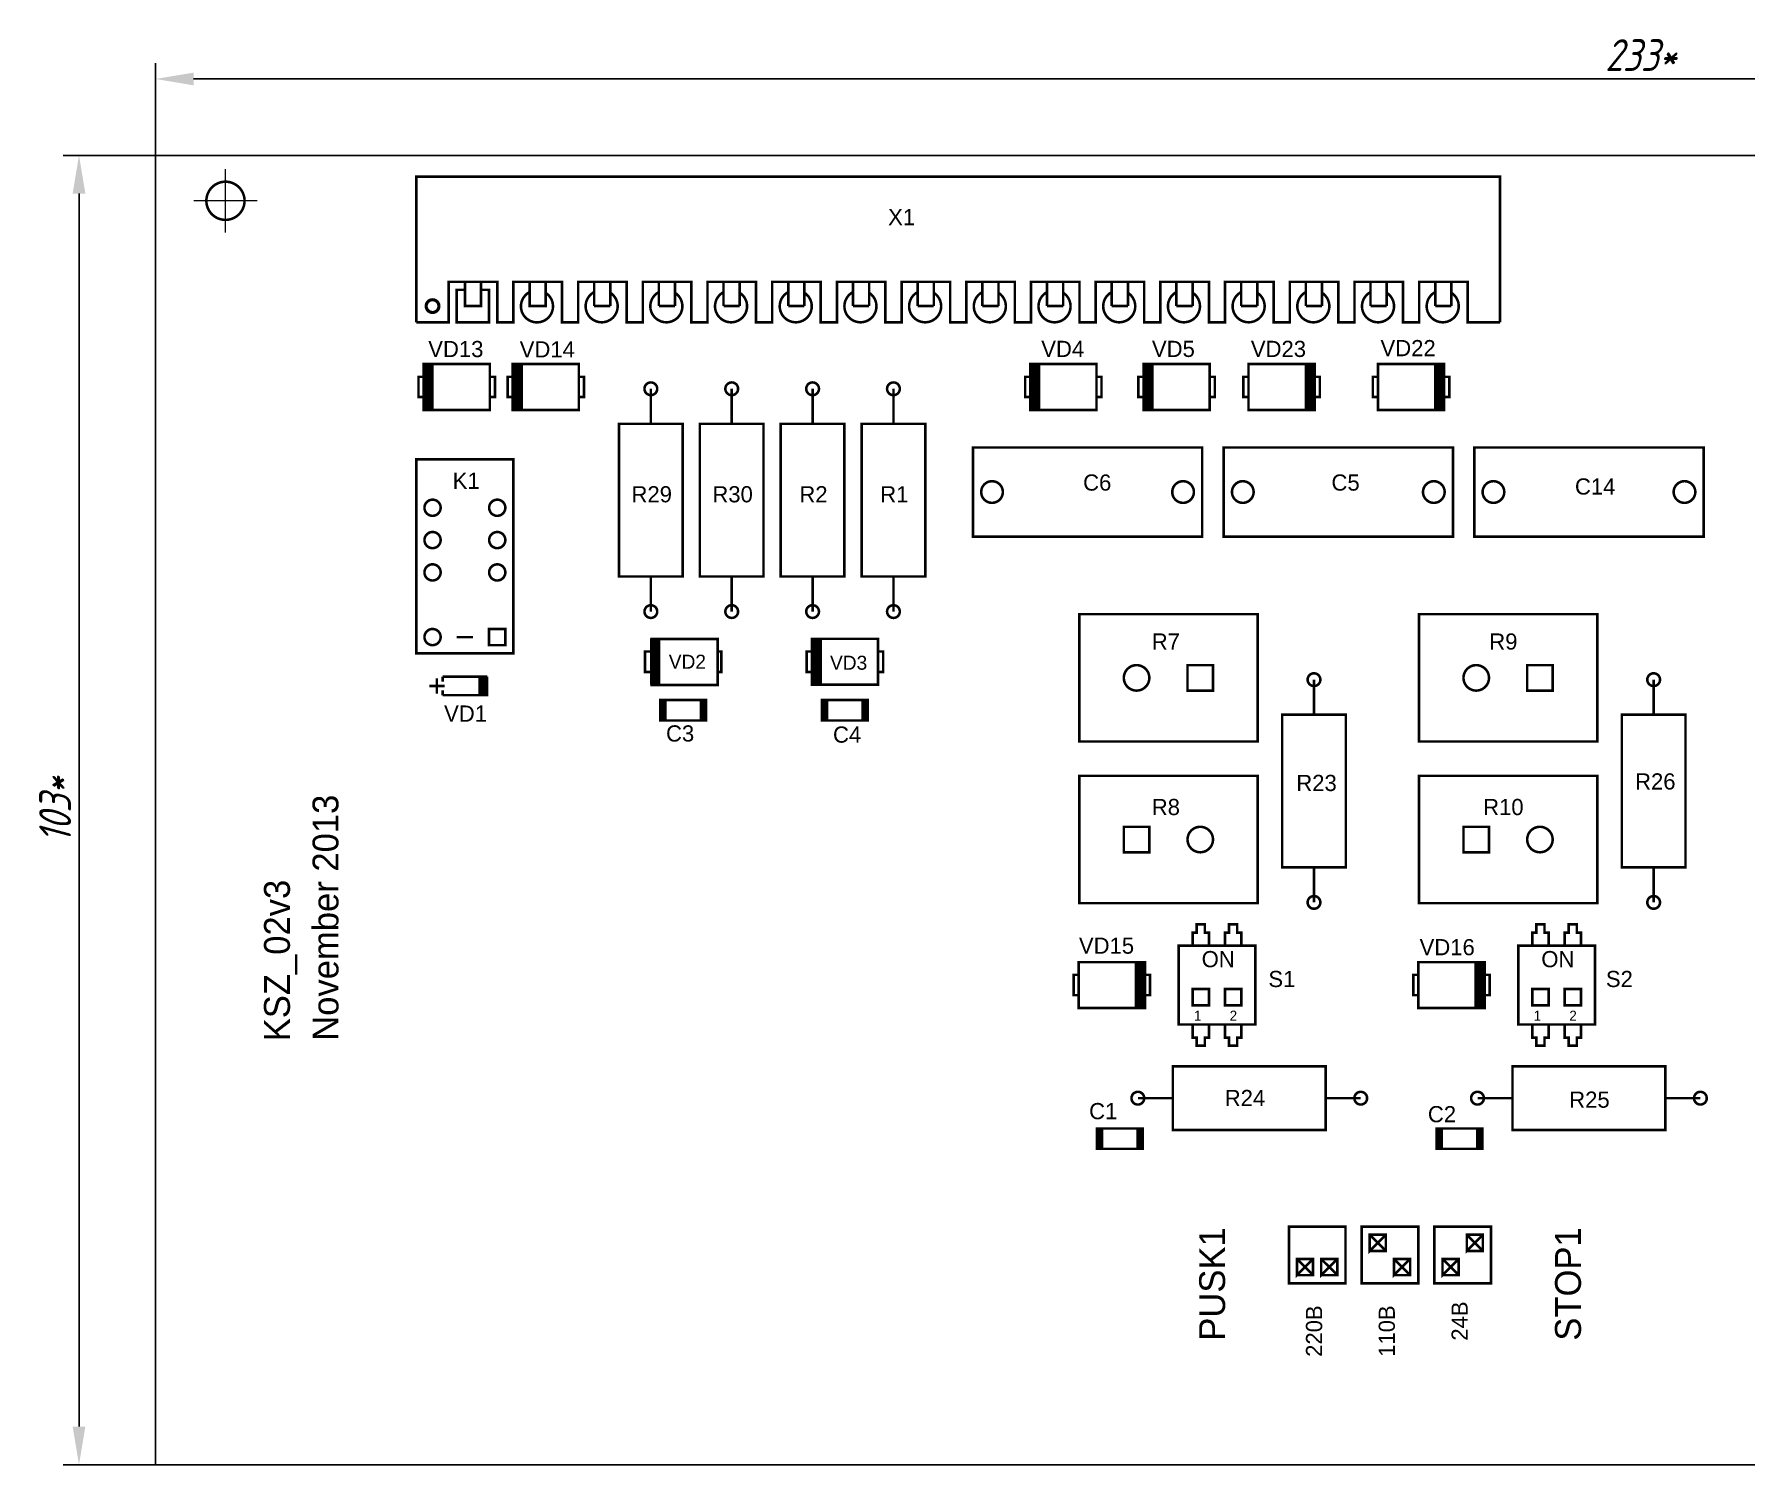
# Model space of a CAD drawing. Extents: x -76 to 472, y -275 to 339.
# Drawn here: x 4.2 to 138.6, y 114.1 to 226.5 of the extents above; entities that cross this region are included whole.
import ezdxf
from ezdxf.enums import TextEntityAlignment as Align

# ---------------------------------------------------------------- set-up
doc = ezdxf.new("R2010")
doc.units = 0
doc.header["$MEASUREMENT"] = 0
doc.layers.get('Defpoints').update_dxf_attribs({"linetype": 'CONTINUOUS'})
for name, color, linetype in [('BOARD', 173, 'CONTINUOUS'), ('BOTTOM', 7, 'CONTINUOUS'), ('TOP', 7, 'CONTINUOUS')]:
    doc.layers.add(name, color=color, linetype=linetype)
doc.layers.add('РАЗМЕРЫ', color=7, linetype='CONTINUOUS', lineweight=25)
doc.styles.add('ГОСТ А', font='', dxfattribs={"oblique": 15})
doc.styles.get('ГОСТ А').set_extended_font_data('GOST 2.304 type A')
doc.dimstyles.new('ГОСТ', dxfattribs={"dimscale": 0, "dimtxt": 2.5, "dimasz": 3, "dimexe": 1.25, "dimexo": 0, "dimtad": 1, "dimtoh": 1, "dimdec": 1, "dimrnd": 0.5, "dimtxsty": 'ГОСТ А', "dimcen": 5, "dimadec": 1, "dimazin": 2, "dimtfac": 0.75, "dimtdec": 4, "dimtmove": 1, "dimatfit": 3, "dimfxl": 1, "dimtolj": 1, "dimarcsym": 0})

# ---------------------------------------------------------------- blocks, each defined once
blk = doc.blocks.new('*D9')
at = {"layer": 'Defpoints', "color": 0}
for p in [(247, 223), (13.75, 217), (247, 217)]:
    blk.add_point(p, dxfattribs=at)
at = {"layer": 'РАЗМЕРЫ', "color": 0, "lineweight": -2}
for p, q in [((13.75, 217), (13.75, 224.25)), ((247, 217), (247, 224.25)), ((16.75, 223), (244, 223))]:
    blk.add_line(p, q, dxfattribs=at)
at = {"layer": 'РАЗМЕРЫ', "color": 0}
for points in [[(16.75, 223.5), (16.75, 222.5), (13.75, 223)], [(244, 222.5), (244, 223.5), (247, 223)]]:
    blk.add_solid(points, dxfattribs=at)
at = {"layer": 'РАЗМЕРЫ', "color": 0, "linetype": 'ByBlock', "insert": (130.375, 224.875), "char_height": 2.5, "attachment_point": 5, "style": 'ГОСТ А'}
blk.add_mtext('\\A1;233*', dxfattribs=at)
blk = doc.blocks.new('*D14')
at = {"layer": 'Defpoints', "color": 0}
for p in [(7.75, 217), (13.75, 217), (13.75, 114.13)]:
    blk.add_point(p, dxfattribs=at)
at = {"layer": 'РАЗМЕРЫ', "color": 0, "lineweight": -2}
for p, q in [((13.75, 217), (6.5, 217)), ((7.75, 117.13), (7.75, 214)), ((13.75, 114.13), (6.5, 114.13))]:
    blk.add_line(p, q, dxfattribs=at)
at = {"layer": 'РАЗМЕРЫ', "color": 0}
for points in [[(8.25, 214), (7.25, 214), (7.75, 217)], [(7.25, 117.13), (8.25, 117.13), (7.75, 114.13)]]:
    blk.add_solid(points, dxfattribs=at)
at = {"layer": 'РАЗМЕРЫ', "color": 0, "linetype": 'ByBlock', "insert": (5.875, 165.565), "char_height": 2.5, "attachment_point": 5, "rotation": 90, "style": 'ГОСТ А'}
blk.add_mtext('\\A1;103*', dxfattribs=at)

msp = doc.modelspace()

# ---------------------------------------------------------------- linework, layer by layer
at = {"layer": 'BOARD'}
msp.add_lwpolyline([(247, 114.13), (13.75, 114.13), (13.75, 217), (247, 217)], close=True, dxfattribs=at)
at = {"layer": 'BOTTOM', "const_width": 0.2}
msp.add_lwpolyline([(19.25, 214.93, 1), (19.25, 211.93, 1), (19.25, 214.93)], format="xyb", dxfattribs=at)
at = {"layer": 'BOTTOM', "const_width": 0.1}
for points in [[(19.25, 210.93), (19.25, 215.93)], [(16.75, 213.43), (21.75, 213.43)]]:
    msp.add_lwpolyline(points, dxfattribs=at)
at = {"layer": 'TOP'}
for points, const_width in [([(19.25, 214.93, 1), (19.25, 211.93, 1), (19.25, 214.93)], 0.2), ([(35.51, 205.28, 1), (35.51, 205.03, 1), (35.51, 205.28)], 1), ([(43.12, 206.25, 3.654356), (44.4, 206.19)], 0.2), ([(48.19, 206.25, 3.654339), (49.47, 206.2)], 0.2), ([(53.27, 206.25, 3.654339), (54.55, 206.2)], 0.2), ([(58.35, 206.25, 3.654339), (59.63, 206.2)], 0.2), ([(63.43, 206.25, 3.654339), (64.71, 206.2)], 0.2), ([(68.51, 206.25, 3.654339), (69.79, 206.2)], 0.2), ([(73.59, 206.25, 3.654339), (74.87, 206.2)], 0.2), ([(78.67, 206.25, 3.654339), (79.95, 206.2)], 0.2), ([(83.75, 206.25, 3.654339), (85.03, 206.2)], 0.2), ([(88.83, 206.25, 3.654339), (90.11, 206.2)], 0.2), ([(93.91, 206.25, 3.654339), (95.19, 206.2)], 0.2), ([(98.99, 206.25, 3.654339), (100.27, 206.2)], 0.2), ([(104.07, 206.25, 3.654339), (105.35, 206.2)], 0.2), ([(109.15, 206.25, 3.654339), (110.43, 206.2)], 0.2), ([(114.23, 206.25, 3.654339), (115.51, 206.2)], 0.2), ([(52.65, 199.16, 1), (52.65, 198.16, 1), (52.65, 199.16)], 0.2), ([(59, 199.16, 1), (59, 198.16, 1), (59, 199.16)], 0.2), ([(65.35, 199.16, 1), (65.35, 198.16, 1), (65.35, 199.16)], 0.2), ([(71.7, 199.16, 1), (71.7, 198.16, 1), (71.7, 199.16)], 0.2), ([(79.44, 191.4, 1), (79.44, 189.7, 1), (79.44, 191.4)], 0.2), ([(79.44, 191.4, 1), (79.44, 189.7, 1), (79.44, 191.4)], 0.2), ([(94.44, 191.4, 1), (94.44, 189.7, 1), (94.44, 191.4)], 0.2), ([(94.44, 191.4, 1), (94.44, 189.7, 1), (94.44, 191.4)], 0.2), ([(99.13, 191.4, 1), (99.13, 189.7, 1), (99.13, 191.4)], 0.2), ([(99.13, 191.4, 1), (99.13, 189.7, 1), (99.13, 191.4)], 0.2), ([(114.13, 191.4, 1), (114.13, 189.7, 1), (114.13, 191.4)], 0.2), ([(114.13, 191.4, 1), (114.13, 189.7, 1), (114.13, 191.4)], 0.2), ([(118.81, 191.4, 1), (118.81, 189.7, 1), (118.81, 191.4)], 0.2), ([(118.81, 191.4, 1), (118.81, 189.7, 1), (118.81, 191.4)], 0.2), ([(133.81, 191.4, 1), (133.81, 189.7, 1), (133.81, 191.4)], 0.2), ([(133.81, 191.4, 1), (133.81, 189.7, 1), (133.81, 191.4)], 0.2), ([(35.51, 189.95, 1), (35.51, 188.68, 1), (35.51, 189.95)], 0.2), ([(40.59, 189.95, 1), (40.59, 188.68, 1), (40.59, 189.95)], 0.2), ([(35.51, 187.41, 1), (35.51, 186.14, 1), (35.51, 187.41)], 0.2), ([(40.59, 187.41, 1), (40.59, 186.14, 1), (40.59, 187.41)], 0.2), ([(35.51, 184.87, 1), (35.51, 183.6, 1), (35.51, 184.87)], 0.2), ([(40.59, 184.87, 1), (40.59, 183.6, 1), (40.59, 184.87)], 0.2), ([(52.65, 181.66, 1), (52.65, 180.66, 1), (52.65, 181.66)], 0.2), ([(59, 181.66, 1), (59, 180.66, 1), (59, 181.66)], 0.2), ([(65.35, 181.66, 1), (65.35, 180.66, 1), (65.35, 181.66)], 0.2), ([(71.7, 181.66, 1), (71.7, 180.66, 1), (71.7, 181.66)], 0.2), ([(35.51, 179.79, 1), (35.51, 178.52, 1), (35.51, 179.79)], 0.2), ([(90.79, 176.95, 1), (90.79, 174.95, 1), (90.79, 176.95)], 0.2), ([(104.72, 176.31, 1), (104.72, 175.31, 1), (104.72, 176.31)], 0.2), ([(117.46, 176.95, 1), (117.46, 174.95, 1), (117.46, 176.95)], 0.2), ([(131.39, 176.31, 1), (131.39, 175.31, 1), (131.39, 176.31)], 0.2), ([(95.79, 164.25, 1), (95.79, 162.25, 1), (95.79, 164.25)], 0.2), ([(122.46, 164.25, 1), (122.46, 162.25, 1), (122.46, 164.25)], 0.2), ([(104.72, 158.81, 1), (104.72, 157.81, 1), (104.72, 158.81)], 0.2), ([(131.39, 158.81, 1), (131.39, 157.81, 1), (131.39, 158.81)], 0.2), ([(90.89, 143.43, 1), (90.89, 142.43, 1), (90.89, 143.43)], 0.2), ([(108.39, 143.43, 1), (108.39, 142.43, 1), (108.39, 143.43)], 0.2), ([(117.56, 143.43, 1), (117.56, 142.43, 1), (117.56, 143.43)], 0.2), ([(135.06, 143.43, 1), (135.06, 142.43, 1), (135.06, 143.43)], 0.2)]:
    msp.add_lwpolyline(points, format="xyb", dxfattribs=dict(at, const_width=const_width))
for points, const_width in [([(19.25, 210.93), (19.25, 215.93)], 0.1), ([(34.24, 203.88), (34.24, 215.32), (119.33, 215.32), (119.33, 203.88)], 0.2), ([(16.75, 213.43), (21.75, 213.43)], 0.1), ([(119.33, 203.88), (116.79, 203.88), (116.79, 207.06), (112.98, 207.06), (112.98, 203.88), (111.71, 203.88), (111.71, 207.06), (107.9, 207.06), (107.9, 203.88), (106.63, 203.88), (106.63, 207.06), (102.82, 207.06), (102.82, 203.88), (101.55, 203.88), (101.55, 207.06), (97.74, 207.06), (97.74, 203.88), (96.47, 203.88), (96.47, 207.06), (92.66, 207.06), (92.66, 203.88), (91.39, 203.88), (91.39, 207.06), (87.58, 207.06), (87.58, 203.88), (86.31, 203.88), (86.31, 207.06), (82.5, 207.06), (82.5, 203.88), (81.23, 203.88), (81.23, 207.06), (77.42, 207.06), (77.42, 203.88), (76.15, 203.88), (76.15, 207.06), (72.34, 207.06), (72.34, 203.88), (71.07, 203.88), (71.07, 207.06), (67.26, 207.06), (67.26, 203.88), (65.99, 203.88), (65.99, 207.06), (62.18, 207.06), (62.18, 203.88), (60.91, 203.88), (60.91, 207.06), (57.1, 207.06), (57.1, 203.88), (55.83, 203.88), (55.83, 207.06), (52.02, 207.06), (52.02, 203.88), (50.75, 203.88), (50.75, 207.06), (46.94, 207.06), (46.94, 203.88), (45.67, 203.88), (45.67, 207.06), (41.86, 207.06), (41.86, 203.88), (40.59, 203.88), (40.59, 207.06), (36.78, 207.06), (36.78, 203.88), (34.24, 203.88)], 0.2), ([(38.05, 207.06), (38.05, 205.16), (39.32, 205.16), (39.32, 207.06)], 0.2), ([(43.13, 207.06), (43.13, 205.16), (44.4, 205.16), (44.4, 207.06)], 0.2), ([(48.2, 207.06), (48.2, 205.16)], 0.2), ([(49.47, 205.16), (49.47, 207.06)], 0.2), ([(53.28, 207.06), (53.28, 205.16)], 0.2), ([(54.55, 205.16), (54.55, 207.06)], 0.2), ([(58.36, 207.06), (58.36, 205.16)], 0.2), ([(59.63, 205.16), (59.63, 207.06)], 0.2), ([(63.44, 207.06), (63.44, 205.16)], 0.2), ([(64.71, 205.16), (64.71, 207.06)], 0.2), ([(68.52, 207.06), (68.52, 205.16)], 0.2), ([(69.79, 205.16), (69.79, 207.06)], 0.2), ([(73.6, 207.06), (73.6, 205.16)], 0.2), ([(74.87, 205.16), (74.87, 207.06)], 0.2), ([(78.68, 207.06), (78.68, 205.16)], 0.2), ([(79.95, 205.16), (79.95, 207.06)], 0.2), ([(83.76, 207.06), (83.76, 205.16)], 0.2), ([(85.03, 205.16), (85.03, 207.06)], 0.2), ([(88.84, 207.06), (88.84, 205.16)], 0.2), ([(90.11, 205.16), (90.11, 207.06)], 0.2), ([(93.92, 207.06), (93.92, 205.16)], 0.2), ([(95.19, 205.16), (95.19, 207.06)], 0.2), ([(99, 207.06), (99, 205.16)], 0.2), ([(100.27, 205.16), (100.27, 207.06)], 0.2), ([(104.08, 207.06), (104.08, 205.16)], 0.2), ([(105.35, 205.16), (105.35, 207.06)], 0.2), ([(109.16, 207.06), (109.16, 205.16)], 0.2), ([(110.43, 205.16), (110.43, 207.06)], 0.2), ([(114.24, 207.06), (114.24, 205.16)], 0.2), ([(115.51, 205.16), (115.51, 207.06)], 0.2), ([(39.32, 206.43), (39.95, 206.43), (39.95, 203.88), (37.41, 203.88), (37.41, 206.43), (38.05, 206.43)], 0.2), ([(48.2, 205.16), (49.47, 205.16)], 0.2), ([(53.28, 205.16), (54.55, 205.16)], 0.2), ([(58.36, 205.16), (59.63, 205.16)], 0.2), ([(63.44, 205.16), (64.71, 205.16)], 0.2), ([(68.52, 205.16), (69.79, 205.16)], 0.2), ([(73.6, 205.16), (74.87, 205.16)], 0.2), ([(78.68, 205.16), (79.95, 205.16)], 0.2), ([(83.76, 205.16), (85.03, 205.16)], 0.2), ([(88.84, 205.16), (90.11, 205.16)], 0.2), ([(93.92, 205.16), (95.19, 205.16)], 0.2), ([(99, 205.16), (100.27, 205.16)], 0.2), ([(104.08, 205.16), (105.35, 205.16)], 0.2), ([(109.16, 205.16), (110.43, 205.16)], 0.2), ([(114.24, 205.16), (115.51, 205.16)], 0.2), ([(34.81, 197), (34.81, 200.61), (40.01, 200.61), (40.01, 197), (34.81, 197)], 0.2), ([(34.91, 197), (34.91, 200.61)], 0.2), ([(35.01, 197), (35.01, 200.61)], 0.2), ([(35.11, 197), (35.11, 200.61)], 0.2), ([(35.21, 197), (35.21, 200.61)], 0.2), ([(35.31, 197), (35.31, 200.61)], 0.2), ([(35.41, 197), (35.41, 200.61)], 0.2), ([(35.51, 197), (35.51, 200.61)], 0.2), ([(41.8, 197), (41.8, 200.61), (47, 200.61), (47, 197), (41.8, 197)], 0.2), ([(41.9, 197), (41.9, 200.61)], 0.2), ([(42, 197), (42, 200.61)], 0.2), ([(42.1, 197), (42.1, 200.61)], 0.2), ([(42.2, 197), (42.2, 200.61)], 0.2), ([(42.3, 197), (42.3, 200.61)], 0.2), ([(42.4, 197), (42.4, 200.61)], 0.2), ([(42.5, 197), (42.5, 200.61)], 0.2), ([(82.44, 197), (82.44, 200.61), (87.64, 200.61), (87.64, 197), (82.44, 197)], 0.2), ([(82.54, 197), (82.54, 200.61)], 0.2), ([(82.64, 197), (82.64, 200.61)], 0.2), ([(82.74, 197), (82.74, 200.61)], 0.2), ([(82.84, 197), (82.84, 200.61)], 0.2), ([(82.94, 197), (82.94, 200.61)], 0.2), ([(83.04, 197), (83.04, 200.61)], 0.2), ([(83.14, 197), (83.14, 200.61)], 0.2), ([(91.33, 197), (91.33, 200.61), (96.53, 200.61), (96.53, 197), (91.33, 197)], 0.2), ([(91.43, 197), (91.43, 200.61)], 0.2), ([(91.53, 197), (91.53, 200.61)], 0.2), ([(91.63, 197), (91.63, 200.61)], 0.2), ([(91.73, 197), (91.73, 200.61)], 0.2), ([(91.83, 197), (91.83, 200.61)], 0.2), ([(91.93, 197), (91.93, 200.61)], 0.2), ([(92.03, 197), (92.03, 200.61)], 0.2), ([(104.78, 200.61), (104.78, 197), (99.58, 197), (99.58, 200.61), (104.78, 200.61)], 0.2), ([(104.08, 200.61), (104.08, 197)], 0.2), ([(104.18, 200.61), (104.18, 197)], 0.2), ([(104.28, 200.61), (104.28, 197)], 0.2), ([(104.38, 200.61), (104.38, 197)], 0.2), ([(104.48, 200.61), (104.48, 197)], 0.2), ([(104.58, 200.61), (104.58, 197)], 0.2), ([(104.68, 200.61), (104.68, 197)], 0.2), ([(114.94, 200.61), (114.94, 197), (109.74, 197), (109.74, 200.61), (114.94, 200.61)], 0.2), ([(114.24, 200.61), (114.24, 197)], 0.2), ([(114.34, 200.61), (114.34, 197)], 0.2), ([(114.44, 200.61), (114.44, 197)], 0.2), ([(114.54, 200.61), (114.54, 197)], 0.2), ([(114.64, 200.61), (114.64, 197)], 0.2), ([(114.74, 200.61), (114.74, 197)], 0.2), ([(114.84, 200.61), (114.84, 197)], 0.2), ([(34.81, 199.6), (34.41, 199.6), (34.41, 198.01), (35.01, 198.01)], 0.2), ([(40.01, 199.6), (40.41, 199.6), (40.41, 198.01), (40.01, 198.01)], 0.2), ([(41.8, 199.6), (41.4, 199.6), (41.4, 198.01), (42, 198.01)], 0.2), ([(47, 199.6), (47.4, 199.6), (47.4, 198.01), (47, 198.01)], 0.2), ([(82.44, 199.6), (82.04, 199.6), (82.04, 198.01), (82.64, 198.01)], 0.2), ([(87.64, 199.6), (88.04, 199.6), (88.04, 198.01), (87.64, 198.01)], 0.2), ([(91.33, 199.6), (90.93, 199.6), (90.93, 198.01), (91.53, 198.01)], 0.2), ([(96.53, 199.6), (96.93, 199.6), (96.93, 198.01), (96.53, 198.01)], 0.2), ([(99.58, 198.01), (99.18, 198.01), (99.18, 199.6), (99.58, 199.6)], 0.2), ([(104.78, 198.01), (105.18, 198.01), (105.18, 199.6), (104.58, 199.6)], 0.2), ([(109.74, 198.01), (109.34, 198.01), (109.34, 199.6), (109.74, 199.6)], 0.2), ([(114.94, 198.01), (115.34, 198.01), (115.34, 199.6), (114.74, 199.6)], 0.2), ([(52.65, 195.91), (52.65, 198.66)], 0.2), ([(59, 195.91), (59, 198.66)], 0.2), ([(65.35, 195.91), (65.35, 198.66)], 0.2), ([(71.7, 195.91), (71.7, 198.66)], 0.2), ([(50.15, 183.91), (50.15, 195.91), (55.15, 195.91), (55.15, 183.91), (50.15, 183.91)], 0.2), ([(56.5, 183.91), (56.5, 195.91), (61.5, 195.91), (61.5, 183.91), (56.5, 183.91)], 0.2), ([(62.85, 183.91), (62.85, 195.91), (67.85, 195.91), (67.85, 183.91), (62.85, 183.91)], 0.2), ([(69.2, 183.91), (69.2, 195.91), (74.2, 195.91), (74.2, 183.91), (69.2, 183.91)], 0.2), ([(77.94, 187.05), (77.94, 194.05), (95.94, 194.05), (95.94, 187.05), (77.94, 187.05)], 0.2), ([(115.63, 194.05), (115.63, 187.05), (97.63, 187.05), (97.63, 194.05), (115.63, 194.05)], 0.2), ([(135.31, 194.05), (135.31, 187.05), (117.31, 187.05), (117.31, 194.05), (135.31, 194.05)], 0.2), ([(41.86, 177.88), (34.24, 177.88), (34.24, 193.12), (41.86, 193.12), (41.86, 177.88)], 0.2), ([(52.65, 183.91), (52.65, 181.16)], 0.2), ([(59, 183.91), (59, 181.16)], 0.2), ([(65.35, 183.91), (65.35, 181.16)], 0.2), ([(71.7, 183.91), (71.7, 181.16)], 0.2), ([(100.29, 170.95), (86.29, 170.95), (86.29, 180.95), (100.29, 180.95), (100.29, 170.95)], 0.2), ([(126.96, 170.95), (112.96, 170.95), (112.96, 180.95), (126.96, 180.95), (126.96, 170.95)], 0.2), ([(38.68, 179.15), (37.41, 179.15)], 0.2), ([(41.22, 178.52), (39.95, 178.52), (39.95, 179.79), (41.22, 179.79), (41.22, 178.52)], 0.2), ([(52.69, 175.41), (52.69, 179.02)], 0.2), ([(57.9, 179), (57.9, 175.39), (52.7, 175.39), (52.7, 179), (57.9, 179)], 0.2), ([(52.79, 175.41), (52.79, 179.02)], 0.2), ([(52.89, 175.41), (52.89, 179.02)], 0.2), ([(52.99, 175.41), (52.99, 179.02)], 0.2), ([(53.09, 175.41), (53.09, 179.02)], 0.2), ([(53.19, 175.41), (53.19, 179.02)], 0.2), ([(53.29, 175.41), (53.29, 179.02)], 0.2), ([(65.29, 175.41), (65.29, 179.02), (70.49, 179.02), (70.49, 175.41), (65.29, 175.41)], 0.2), ([(65.39, 175.41), (65.39, 179.02)], 0.2), ([(65.49, 175.41), (65.49, 179.02)], 0.2), ([(65.59, 175.41), (65.59, 179.02)], 0.2), ([(65.69, 175.41), (65.69, 179.02)], 0.2), ([(65.79, 175.41), (65.79, 179.02)], 0.2), ([(65.89, 175.41), (65.89, 179.02)], 0.2), ([(65.99, 175.41), (65.99, 179.02)], 0.2), ([(52.59, 178.02), (52.19, 178.02), (52.19, 176.41), (52.79, 176.41)], 0.2), ([(57.79, 178.02), (58.19, 178.02), (58.19, 176.41), (57.79, 176.41)], 0.2), ([(65.29, 178.02), (64.89, 178.02), (64.89, 176.41), (65.49, 176.41)], 0.2), ([(70.49, 178.02), (70.89, 178.02), (70.89, 176.41), (70.49, 176.41)], 0.2), ([(39.8, 176.04), (39.8, 174.59), (36.3, 174.59)], 0.2), ([(36.3, 176.04), (39.8, 176.04)], 0.2), ([(36.3, 176.04), (36.3, 175.66)], 0.2), ([(39.2, 176.04), (39.2, 174.59)], 0.2), ([(39.4, 176.04), (39.4, 174.59)], 0.2), ([(39.6, 176.04), (39.6, 174.59)], 0.2), ([(96.79, 174.95), (94.79, 174.95), (94.79, 176.95), (96.79, 176.95), (96.79, 174.95)], 0.2), ([(123.46, 174.95), (121.46, 174.95), (121.46, 176.95), (123.46, 176.95), (123.46, 174.95)], 0.2), ([(36.45, 175.31), (35.25, 175.31)], 0.2), ([(35.85, 174.71), (35.85, 175.91)], 0.2), ([(36.3, 174.96), (36.3, 174.59)], 0.2), ([(104.72, 173.06), (104.72, 175.81)], 0.2), ([(131.39, 173.06), (131.39, 175.81)], 0.2), ([(53.39, 174.21), (56.99, 174.21), (56.99, 172.6), (53.39, 172.6), (53.39, 174.21)], 0.2), ([(53.59, 174.21), (53.59, 172.6)], 0.2), ([(53.79, 174.21), (53.79, 172.6)], 0.2), ([(56.59, 174.21), (56.59, 172.6)], 0.2), ([(56.79, 174.21), (56.79, 172.6)], 0.2), ([(66.09, 174.21), (69.69, 174.21), (69.69, 172.6), (66.09, 172.6), (66.09, 174.21)], 0.2), ([(66.29, 174.21), (66.29, 172.6)], 0.2), ([(66.49, 174.21), (66.49, 172.6)], 0.2), ([(69.29, 174.21), (69.29, 172.6)], 0.2), ([(69.49, 174.21), (69.49, 172.6)], 0.2), ([(102.22, 161.06), (102.22, 173.06), (107.22, 173.06), (107.22, 161.06), (102.22, 161.06)], 0.2), ([(128.89, 161.06), (128.89, 173.06), (133.89, 173.06), (133.89, 161.06), (128.89, 161.06)], 0.2), ([(86.29, 168.25), (100.29, 168.25), (100.29, 158.25), (86.29, 158.25), (86.29, 168.25)], 0.2), ([(112.96, 168.25), (126.96, 168.25), (126.96, 158.25), (112.96, 158.25), (112.96, 168.25)], 0.2), ([(89.79, 164.25), (91.79, 164.25), (91.79, 162.25), (89.79, 162.25), (89.79, 164.25)], 0.2), ([(116.46, 164.25), (118.46, 164.25), (118.46, 162.25), (116.46, 162.25), (116.46, 164.25)], 0.2), ([(104.72, 161.06), (104.72, 158.31)], 0.2), ([(131.39, 161.06), (131.39, 158.31)], 0.2), ([(95.2, 154.99), (95.2, 155.94), (95.51, 155.94), (95.51, 156.58), (96.15, 156.58), (96.15, 155.94), (96.47, 155.94), (96.47, 154.99)], 0.2), ([(97.74, 154.99), (97.74, 155.94), (98.05, 155.94), (98.05, 156.58), (98.69, 156.58), (98.69, 155.94), (99.01, 155.94), (99.01, 154.99)], 0.2), ([(121.87, 154.99), (121.87, 155.94), (122.18, 155.94), (122.18, 156.58), (122.82, 156.58), (122.82, 155.94), (123.14, 155.94), (123.14, 154.99)], 0.2), ([(124.41, 154.99), (124.41, 155.94), (124.72, 155.94), (124.72, 156.58), (125.36, 156.58), (125.36, 155.94), (125.68, 155.94), (125.68, 154.99)], 0.2), ([(100.11, 148.72), (94.09, 148.72), (94.09, 154.91), (100.11, 154.91), (100.11, 148.72)], 0.2), ([(126.78, 148.72), (120.76, 148.72), (120.76, 154.91), (126.78, 154.91), (126.78, 148.72)], 0.2), ([(91.45, 153.62), (91.45, 150.01), (86.25, 150.01), (86.25, 153.62), (91.45, 153.62)], 0.2), ([(90.75, 153.62), (90.75, 150.01)], 0.2), ([(90.85, 153.62), (90.85, 150.01)], 0.2), ([(90.95, 153.62), (90.95, 150.01)], 0.2), ([(91.05, 153.62), (91.05, 150.01)], 0.2), ([(91.15, 153.62), (91.15, 150.01)], 0.2), ([(91.25, 153.62), (91.25, 150.01)], 0.2), ([(91.35, 153.62), (91.35, 150.01)], 0.2), ([(118.12, 153.62), (118.12, 150.01), (112.92, 150.01), (112.92, 153.62), (118.12, 153.62)], 0.2), ([(117.42, 153.62), (117.42, 150.01)], 0.2), ([(117.52, 153.62), (117.52, 150.01)], 0.2), ([(117.62, 153.62), (117.62, 150.01)], 0.2), ([(117.72, 153.62), (117.72, 150.01)], 0.2), ([(117.82, 153.62), (117.82, 150.01)], 0.2), ([(117.92, 153.62), (117.92, 150.01)], 0.2), ([(118.02, 153.62), (118.02, 150.01)], 0.2), ([(86.25, 151.02), (85.85, 151.02), (85.85, 152.62), (86.25, 152.62)], 0.2), ([(91.45, 151.02), (91.85, 151.02), (91.85, 152.62), (91.25, 152.62)], 0.2), ([(112.92, 151.02), (112.52, 151.02), (112.52, 152.62), (112.92, 152.62)], 0.2), ([(118.12, 151.02), (118.52, 151.02), (118.52, 152.62), (117.92, 152.62)], 0.2), ([(95.2, 150.23), (96.47, 150.23), (96.47, 151.5), (95.2, 151.5), (95.2, 150.23)], 0.2), ([(97.74, 150.23), (99.01, 150.23), (99.01, 151.5), (97.74, 151.5), (97.74, 150.23)], 0.2), ([(121.87, 150.23), (123.14, 150.23), (123.14, 151.5), (121.87, 151.5), (121.87, 150.23)], 0.2), ([(124.41, 150.23), (125.68, 150.23), (125.68, 151.5), (124.41, 151.5), (124.41, 150.23)], 0.2), ([(96.47, 148.64), (96.47, 147.69), (96.15, 147.69), (96.15, 147.05), (95.51, 147.05), (95.51, 147.69), (95.2, 147.69), (95.2, 148.64)], 0.2), ([(99.01, 148.64), (99.01, 147.69), (98.69, 147.69), (98.69, 147.05), (98.05, 147.05), (98.05, 147.69), (97.74, 147.69), (97.74, 148.64)], 0.2), ([(123.14, 148.64), (123.14, 147.69), (122.82, 147.69), (122.82, 147.05), (122.18, 147.05), (122.18, 147.69), (121.87, 147.69), (121.87, 148.64)], 0.2), ([(125.68, 148.64), (125.68, 147.69), (125.36, 147.69), (125.36, 147.05), (124.72, 147.05), (124.72, 147.69), (124.41, 147.69), (124.41, 148.64)], 0.2), ([(105.64, 140.43), (93.64, 140.43), (93.64, 145.43), (105.64, 145.43), (105.64, 140.43)], 0.2), ([(132.31, 140.43), (120.31, 140.43), (120.31, 145.43), (132.31, 145.43), (132.31, 140.43)], 0.2), ([(93.64, 142.93), (90.89, 142.93)], 0.2), ([(105.64, 142.93), (108.39, 142.93)], 0.2), ([(120.31, 142.93), (117.56, 142.93)], 0.2), ([(132.31, 142.93), (135.06, 142.93)], 0.2), ([(88.08, 140.55), (88.08, 138.95), (87.88, 138.95), (87.88, 140.55), (87.68, 140.55), (87.68, 138.95), (91.28, 138.95), (91.28, 140.55), (87.68, 140.55)], 0.2), ([(91.08, 138.95), (91.08, 140.55), (90.88, 140.55), (90.88, 138.95)], 0.2), ([(114.75, 140.55), (114.75, 138.95), (114.55, 138.95), (114.55, 140.55), (114.35, 140.55), (114.35, 138.95), (117.95, 138.95), (117.95, 140.55), (114.35, 140.55)], 0.2), ([(117.75, 138.95), (117.75, 140.55), (117.55, 140.55), (117.55, 138.95)], 0.2), ([(102.75, 132.84), (102.75, 128.39), (107.19, 128.39), (107.19, 132.84), (102.75, 132.84)], 0.2), ([(108.46, 132.84), (108.46, 128.39), (112.91, 128.39), (112.91, 132.84), (108.46, 132.84)], 0.2), ([(109.09, 132.2), (110.36, 130.93)], 0.2), ([(109.09, 130.93), (110.36, 130.93), (110.36, 132.2), (109.09, 132.2), (109.09, 130.93), (110.36, 132.2)], 0.2), ([(114.17, 132.84), (114.17, 128.39), (118.62, 128.39), (118.62, 132.84), (114.17, 132.84)], 0.2), ([(116.72, 132.2), (117.98, 130.93)], 0.2), ([(116.72, 130.93), (117.98, 130.93), (117.98, 132.2), (116.72, 132.2), (116.72, 130.93), (117.98, 132.2)], 0.2), ([(103.38, 130.3), (104.65, 129.03)], 0.2), ([(103.38, 129.03), (104.65, 129.03), (104.65, 130.3), (103.38, 130.3), (103.38, 129.03), (104.65, 130.3)], 0.2), ([(105.28, 130.3), (106.56, 129.03)], 0.2), ([(105.28, 129.03), (106.56, 129.03), (106.56, 130.3), (105.28, 130.3), (105.28, 129.03), (106.56, 130.3)], 0.2), ([(111, 129.03), (112.27, 129.03), (112.27, 130.3), (111, 130.3), (111, 129.03), (112.27, 130.3)], 0.2), ([(111, 130.3), (112.27, 129.03)], 0.2), ([(114.81, 129.03), (116.08, 129.03), (116.08, 130.3), (114.81, 130.3), (114.81, 129.03), (116.08, 130.3)], 0.2), ([(114.81, 130.3), (116.08, 129.03)], 0.2)]:
    msp.add_lwpolyline(points, dxfattribs=dict(at, const_width=const_width))

# ---------------------------------------------------------------- texts
at = {"layer": 'TOP', "width": 1.019685}
for s, height, p in [('X1', 1.27, (72.34, 211.51)), ('VD13', 1.27, (37.34, 201.15)), ('VD14', 1.27, (44.52, 201.12)), ('VD4', 1.27, (84.99, 201.16)), ('VD5', 1.27, (93.68, 201.16)), ('VD23', 1.27, (101.93, 201.16)), ('VD22', 1.27, (112.11, 201.22)), ('K1', 1.27, (38.15, 190.8)), ('R29', 1.27, (52.72, 189.74)), ('R30', 1.27, (59.07, 189.74)), ('R2', 1.27, (65.42, 189.74)), ('R1', 1.27, (71.77, 189.74)), ('C6', 1.27, (87.7, 190.66)), ('C5', 1.27, (107.2, 190.66)), ('C14', 1.27, (126.8, 190.35)), ('R7', 1.27, (93.09, 178.17)), ('R9', 1.27, (119.59, 178.17)), ('VD2', 1.1, (55.52, 176.67)), ('VD3', 1.1, (68.18, 176.59)), ('VD1', 1.27, (38.1, 172.51)), ('C3', 1.27, (54.95, 170.95)), ('C4', 1.27, (68.06, 170.86)), ('R23', 1.27, (104.92, 167.06)), ('R26', 1.27, (131.52, 167.18)), ('R8', 1.27, (93.09, 165.17)), ('R10', 1.27, (119.59, 165.17)), ('VD15', 1.27, (88.43, 154.28)), ('VD16', 1.27, (115.18, 154.16)), ('S1', 1.27, (102.2, 151.66)), ('S2', 1.27, (128.7, 151.66)), ('C1', 1.27, (88.17, 141.28)), ('R24', 1.27, (99.3, 142.31)), ('R25', 1.27, (126.35, 142.18)), ('C2', 1.27, (114.77, 141.04))]:
    msp.add_text(s, height=height, dxfattribs=at).set_placement(p, align=Align.CENTER)
at = {"layer": 'TOP'}
for s, p in [('November 2013', (28.12, 147.44)), ('KSZ_02v3', (24.31, 147.4)), ('PUSK1', (97.74, 123.88)), ('STOP1', (125.68, 123.88))]:
    msp.add_text(s, height=2.032, rotation=90, dxfattribs=at).set_placement(p)
at = {"layer": 'TOP', "width": 1.019685}
for p in [(95.9, 153.22), (122.57, 153.22)]:
    msp.add_text('ON', height=1.27, dxfattribs=at).set_placement(p)
at = {"layer": 'TOP'}
for s, p in [('1', (95.3, 149.02)), ('2', (98.1, 149.02)), ('1', (121.97, 149.02)), ('2', (124.77, 149.02))]:
    msp.add_text(s, height=0.787, dxfattribs=at).set_placement(p)
at = {"layer": 'TOP', "width": 1.019685}
for s, p in [('220B', (105.36, 122.61)), ('110B', (111.07, 122.61)), ('24B', (116.79, 123.88))]:
    msp.add_text(s, height=1.27, rotation=90, dxfattribs=at).set_placement(p)

# ---------------------------------------------------------------- dimensions: what is measured, and where the dimension line sits
at = {"layer": 'РАЗМЕРЫ'}
dim = msp.add_linear_dim(base=(247, 223), p1=(13.75, 217), p2=(247, 217), text='<>*', dimstyle='ГОСТ', override={"dimscale": 1, "dimtxt": 2.5, "dimdec": 1, "dimlfac": 1, "dimrnd": 0.5, "dimtxsty": 'ГОСТ А', "dimsah": 1, "dimtolj": 1}, dxfattribs=at)
dim.commit()
dim.dimension.update_dxf_attribs({"geometry": '*D9', "text_midpoint": (130.375, 224.875)})
dim = msp.add_linear_dim(base=(7.75, 217), p1=(13.75, 114.13), p2=(13.75, 217), angle=90, text='<>*', dimstyle='ГОСТ', override={"dimscale": 1, "dimtxt": 2.5, "dimlfac": 1, "dimtxsty": 'ГОСТ А', "dimsah": 1, "dimtolj": 1}, dxfattribs=at)
dim.commit()
dim.dimension.update_dxf_attribs({"geometry": '*D14', "text_midpoint": (5.87, 165.57)})

doc.saveas('drawing.dxf')
